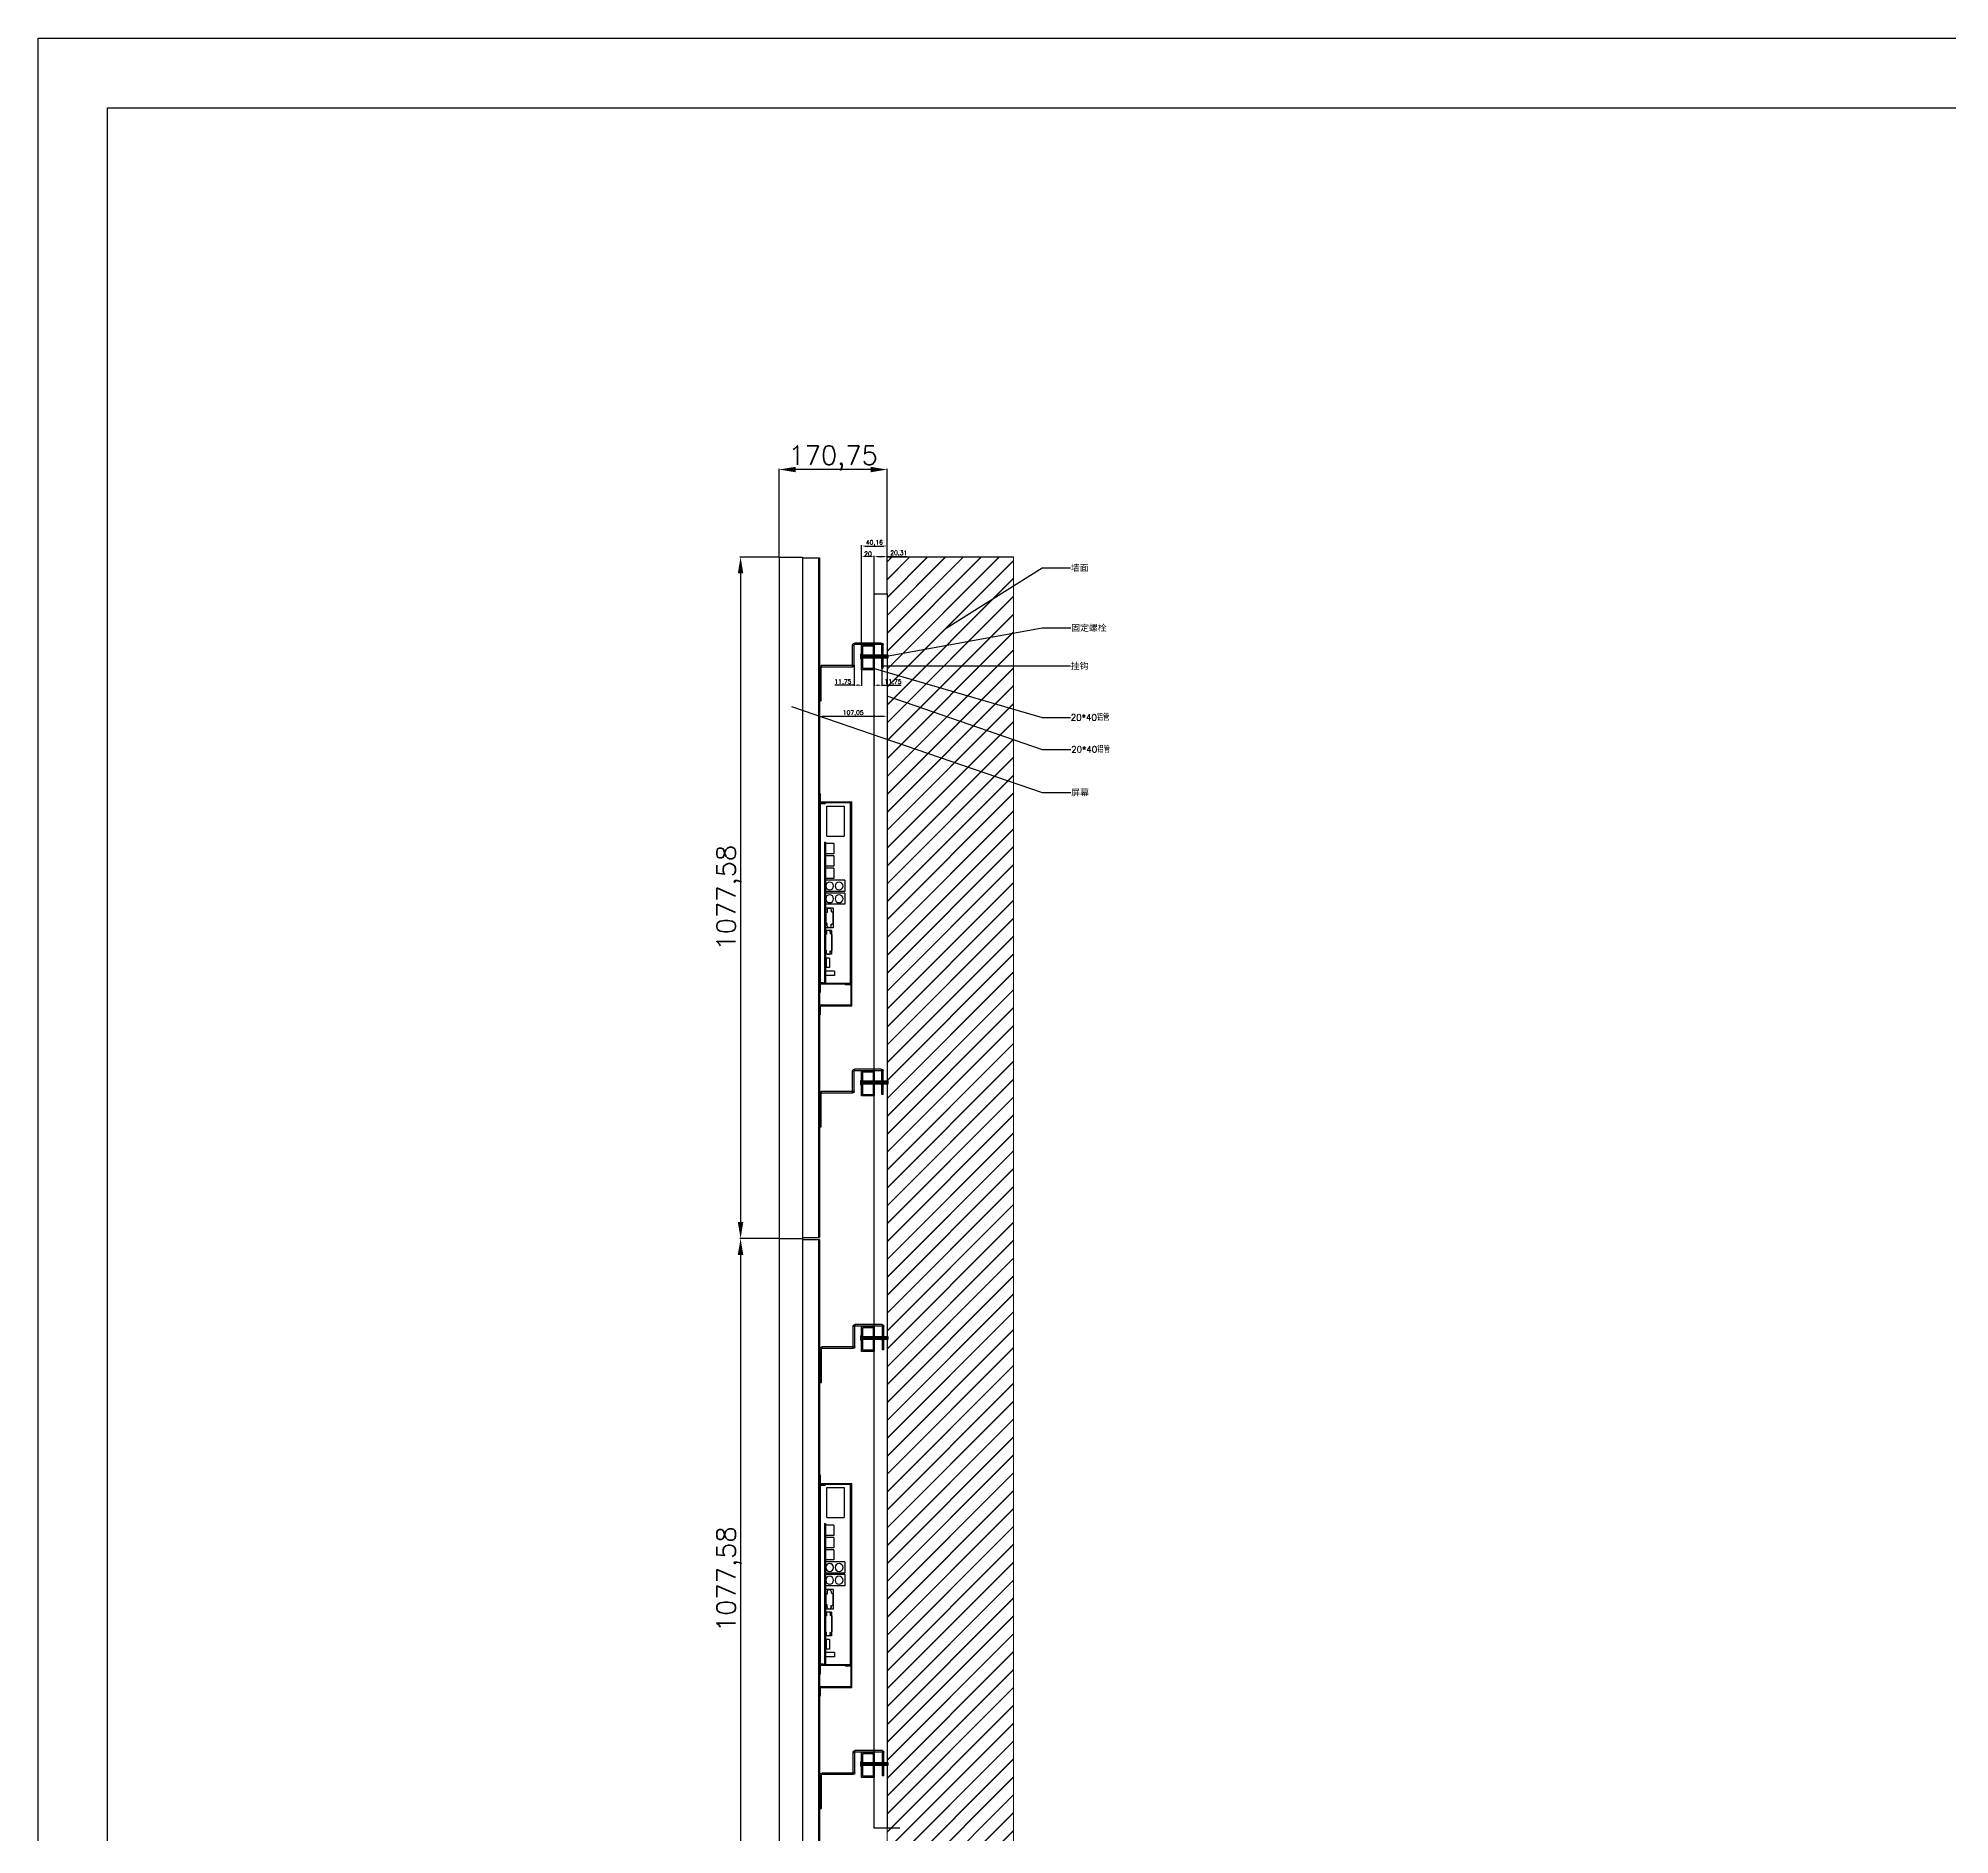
# Model space of a CAD drawing. Header units: millimetres. Extents: x -207 to 14821, y -6397 to 3639.
# Drawn here: x 8773 to 11795, y 798 to 3639 of the extents above; entities that cross this region are included whole.
import ezdxf

# ---------------------------------------------------------------- set-up
doc = ezdxf.new("R2010")
doc.units = ezdxf.units.MM
doc.layers.add('02___PRT_ALL_AXES', color=7, linetype='Continuous')
doc.layers.add('图框', color=7, linetype='Continuous')
doc.layers.add('dim（尺寸标注）', color=4, linetype='Continuous', lineweight=13)
doc.layers.add('粗实线', color=7, linetype='Continuous', lineweight=25)
doc.styles.get("Standard").update_dxf_attribs({"font": 'txt', "bigfont": 'gbcbig.shx'})
doc.dimstyles.new('ISO-25', dxfattribs={"dimtxt": 7, "dimasz": 5, "dimexe": 1.25, "dimexo": 0.625, "dimtad": 1, "dimtxsty": 'Standard', "dimcen": 2.5, "dimclrd": 4, "dimclre": 4, "dimclrt": 4, "dimadec": 0, "dimazin": 0, "dimtfac": 1, "dimtmove": 0, "dimatfit": 3, "dimfxl": 1, "dimarcsym": 0})

# ---------------------------------------------------------------- blocks, each defined once
blk = doc.blocks.new('hgdhgfdgdhgf')
at = {"color": 3, "linetype": 'Continuous'}
for p, q in [((-21743.6, 10461.8), (-21741.1, 10461.8)), ((-21743.6, 10424.5), (-21743.6, 10461.8)), ((-21741.1, 10424.5), (-21741.1, 10461.8)), ((-21740.9, 10464.5), (-21697.8, 10464.5)), ((-21740.9, 10464.5), (-21740.9, 10462)), ((-21740.9, 10462), (-21697.8, 10462)), ((-21697.8, 10464.5), (-21697.8, 10462)), ((-21695.1, 10461.8), (-21697.6, 10461.8)), ((-21697.6, 10429.2), (-21697.6, 10461.8)), ((-21695.1, 10429.2), (-21695.1, 10461.8)), ((-21697.6, 10429.2), (-21695.1, 10429.2)), ((-21694.9, 10429), (-21645.3, 10429)), ((-21694.9, 10426.5), (-21694.9, 10429)), ((-21645.3, 10429), (-21645.3, 10426.5)), ((-21743.6, 10424.5), (-21741.1, 10424.5)), ((-21694.9, 10426.5), (-21645.3, 10426.5)), ((-21642.6, 10426.3), (-21645.1, 10426.3)), ((-21645.1, 10373), (-21645.1, 10426.3))]:
    blk.add_line(p, q, dxfattribs=at)
for centre, radius, start, end in [((-21740.9, 10461.8), 2.7, 90, 180), ((-21740.9, 10461.8), 0.2, 90, 180), ((-21697.8, 10461.8), 2.7, 0, 90), ((-21697.8, 10461.8), 0.2, 0, 90), ((-21694.9, 10429.2), 2.7, 180, 270), ((-21694.9, 10429.2), 0.2, 180, 270), ((-21645.3, 10426.3), 2.7, 0, 90), ((-21645.3, 10426.3), 0.2, 0, 90)]:
    blk.add_arc(centre, radius, start, end, dxfattribs=at)
at = {"layer": '02___PRT_ALL_AXES', "color": 3, "linetype": 'Continuous'}
blk.add_line((-21642.6, 10373), (-21645.1, 10373), dxfattribs=at)
at = {"layer": '粗实线', "color": 3}
blk.add_line((-21642.6, 10426.3), (-21642.6, 10373), dxfattribs=at)
blk = doc.blocks.new('hgfdhhgh')
at = {"layer": '粗实线'}
for p in [(87.4, 302.1), (87.4, -371.6)]:
    blk.add_blockref('hgdhgfdgdhgf', p, dxfattribs=at)
blk = doc.blocks.new('gfsdgfgfsgg')
at = {"layer": '粗实线', "color": 1}
for p, q in [((-8243.3, 7890.3), (-8243.3, 7930.3)), ((-8243.3, 7930.3), (-8223.3, 7930.3)), ((-8241.3, 7892.3), (-8241.3, 7928.3)), ((-8241.3, 7928.3), (-8225.3, 7928.3)), ((-8225.3, 7928.3), (-8225.3, 7892.3)), ((-8223.3, 7930.3), (-8223.3, 7890.3)), ((-8223.3, 7890.3), (-8243.3, 7890.3)), ((-8225.3, 7892.3), (-8241.3, 7892.3))]:
    blk.add_line(p, q, dxfattribs=at)
blk = doc.blocks.new('*D12')
at = {"layer": 'Defpoints', "color": 0}
for p in [(9945.3, 2818.8), (9883.4, 1741.3), (9945.3, 1741.3)]:
    blk.add_point(p, dxfattribs=at)
at = {"layer": 'dim（尺寸标注）', "color": 4, "lineweight": -2}
for p, q in [((9944.7, 2818.8), (9882.1, 2818.8)), ((9883.4, 2792.8), (9883.4, 1767.3)), ((9944.7, 1741.3), (9882.1, 1741.3))]:
    blk.add_line(p, q, dxfattribs=at)
at = {"layer": 'dim（尺寸标注）', "color": 4}
for points in [[(9879, 2792.8), (9887.7, 2792.8), (9883.4, 2818.8)], [(9879, 1767.3), (9887.7, 1767.3), (9883.4, 1741.3)]]:
    blk.add_solid(points, dxfattribs=at)
at = {"layer": 'dim（尺寸标注）', "color": 4, "lineweight": 13, "insert": (9865.2, 2280.1), "char_height": 30, "attachment_point": 5, "rotation": 90}
blk.add_mtext('1077,58', dxfattribs=at)
blk = doc.blocks.new('*D13')
at = {"layer": 'Defpoints', "color": 0}
for p in [(9944.3, 2957.1), (9944.3, 2818.8), (10115.1, 2818.8)]:
    blk.add_point(p, dxfattribs=at)
at = {"layer": 'dim（尺寸标注）', "color": 4, "lineweight": -2}
for p, q in [((9944.3, 2819.5), (9944.3, 2958.4)), ((10089.1, 2957.1), (9970.3, 2957.1)), ((10115.1, 2819.5), (10115.1, 2958.4))]:
    blk.add_line(p, q, dxfattribs=at)
at = {"layer": 'dim（尺寸标注）', "color": 4}
for points in [[(9970.3, 2961.4), (9970.3, 2952.8), (9944.3, 2957.1)], [(10089.1, 2961.4), (10089.1, 2952.8), (10115.1, 2957.1)]]:
    blk.add_solid(points, dxfattribs=at)
at = {"layer": 'dim（尺寸标注）', "color": 4, "lineweight": 13, "insert": (10029.7, 2975.2), "char_height": 30, "attachment_point": 5}
blk.add_mtext('170,75', dxfattribs=at)
blk = doc.blocks.new('*D14')
at = {"layer": 'Defpoints', "color": 0}
for p in [(9945.3, 1741.3), (9883.4, 663.7), (9945.3, 663.7)]:
    blk.add_point(p, dxfattribs=at)
at = {"layer": 'dim（尺寸标注）', "color": 4, "lineweight": -2}
for p, q in [((9944.7, 1741.3), (9882.1, 1741.3)), ((9883.4, 1715.3), (9883.4, 689.7)), ((9944.7, 663.7), (9882.1, 663.7))]:
    blk.add_line(p, q, dxfattribs=at)
at = {"layer": 'dim（尺寸标注）', "color": 4}
for points in [[(9879, 1715.3), (9887.7, 1715.3), (9883.4, 1741.3)], [(9879, 689.7), (9887.7, 689.7), (9883.4, 663.7)]]:
    blk.add_solid(points, dxfattribs=at)
at = {"layer": 'dim（尺寸标注）', "color": 4, "lineweight": 13, "insert": (9865.2, 1202.5), "char_height": 30, "attachment_point": 5, "rotation": 90}
blk.add_mtext('1077,58', dxfattribs=at)
blk = doc.blocks.new('*D21')
at = {"color": 4, "lineweight": -2}
for p, q in [((10074.8, 2681), (10074.8, 2837.5)), ((10079.8, 2836.2), (10109.9, 2836.2)), ((10114.9, 2761), (10114.9, 2837.5))]:
    blk.add_line(p, q, dxfattribs=at)
at = {"color": 4}
for points in [[(10079.8, 2837), (10079.8, 2835.4), (10074.8, 2836.2)], [(10109.9, 2837), (10109.9, 2835.4), (10114.9, 2836.2)]]:
    blk.add_solid(points, dxfattribs=at)
at = {"layer": 'Defpoints', "color": 0}
for p in [(10114.9, 2836.2), (10114.9, 2760.4), (10074.8, 2680.4)]:
    blk.add_point(p, dxfattribs=at)
at = {"color": 4, "insert": (10094.9, 2840.9), "char_height": 7, "attachment_point": 5}
blk.add_mtext('40,16', dxfattribs=at)
blk = doc.blocks.new('*D15')
at = {"color": 4, "lineweight": -2}
for p, q in [((10074.8, 2820.3), (10074.8, 2820.9)), ((10089.8, 2819.7), (10079.8, 2819.7)), ((10094.8, 2820.3), (10094.8, 2820.9))]:
    blk.add_line(p, q, dxfattribs=at)
at = {"color": 4}
for points in [[(10079.8, 2820.5), (10079.8, 2818.8), (10074.8, 2819.7)], [(10089.8, 2820.5), (10089.8, 2818.8), (10094.8, 2819.7)]]:
    blk.add_solid(points, dxfattribs=at)
at = {"layer": 'Defpoints', "color": 0}
for p in [(10074.8, 2819.7), (10074.8, 2819.7), (10094.8, 2819.7)]:
    blk.add_point(p, dxfattribs=at)
at = {"color": 4, "insert": (10084.8, 2823.8), "char_height": 7, "attachment_point": 5}
blk.add_mtext('20', dxfattribs=at)
blk = doc.blocks.new('A')
h = blk.add_hatch()
h.set_pattern_fill('JIS_LC_20A', color=256, scale=0.05, style=0)
h.paths.add_polyline_path([(10320.9, 2364.2), (10320.9, 2359.2), (10336.9, 2359.2), (10336.9, 2364.2)])
h.paths.add_polyline_path([(10338.9, 2364.2), (10338.9, 2359.2), (10350.7, 2359.2), (10350.7, 2364.2)])
h.paths.add_polyline_path([(10360.6, 2359.2), (10360.6, 2364.2), (10353.2, 2364.2), (10353.2, 2359.2)])
for p, q in [((10317.2, 2365.2), (10318.9, 2365.2)), ((10317.2, 2365.2), (10317.2, 2358.2)), ((10317.2, 2363), (10318.9, 2363)), ((10317.2, 2360.3), (10318.9, 2360.3)), ((10318.9, 2358.2), (10317.2, 2358.2)), ((10318.9, 2365.2), (10318.9, 2358.2)), ((10336.9, 2364.2), (10336.9, 2359.2)), ((10338.9, 2364.2), (10338.9, 2359.2)), ((10350.7, 2364.2), (10350.7, 2359.2)), ((10353.2, 2364.2), (10353.2, 2359.2)), ((10360.6, 2364.2), (10360.6, 2359.2))]:
    blk.add_line(p, q)
for points in [[(10320.9, 2364.2), (10336.9, 2364.2)], [(10320.9, 2359.2), (10320.9, 2364.2)], [(10336.9, 2359.2), (10320.9, 2359.2)], [(10338.9, 2364.2), (10350.7, 2364.2)], [(10350.7, 2359.2), (10338.9, 2359.2)], [(10353.2, 2364.2), (10360.6, 2364.2)], [(10360.6, 2359.2), (10353.2, 2359.2)]]:
    blk.add_lwpolyline(points)
blk = doc.blocks.new('*D24')
at = {"color": 4, "lineweight": -2}
for p, q in [((10094.8, 2761), (10094.8, 2820.9)), ((10099.8, 2819.7), (10110.1, 2819.7)), ((10115.1, 2761), (10115.1, 2820.9)), ((10115.1, 2819.7), (10147, 2819.7))]:
    blk.add_line(p, q, dxfattribs=at)
at = {"color": 4}
for points in [[(10099.8, 2820.5), (10099.8, 2818.8), (10094.8, 2819.7)], [(10110.1, 2820.5), (10110.1, 2818.8), (10115.1, 2819.7)]]:
    blk.add_solid(points, dxfattribs=at)
at = {"layer": 'Defpoints', "color": 0}
for p in [(10115.1, 2819.7), (10094.8, 2760.4), (10115.1, 2760.4)]:
    blk.add_point(p, dxfattribs=at)
at = {"color": 4, "insert": (10133.5, 2824.4), "char_height": 7, "attachment_point": 5}
blk.add_mtext('20,31', dxfattribs=at)
blk = doc.blocks.new('*D17')
at = {"color": 4, "lineweight": -2}
for p, q in [((10063, 2647.6), (10063, 2614.9)), ((10074.8, 2640.4), (10074.8, 2614.9)), ((10063, 2616.1), (10032.3, 2616.1)), ((10069.8, 2616.1), (10068, 2616.1))]:
    blk.add_line(p, q, dxfattribs=at)
at = {"color": 4}
for points in [[(10068, 2617), (10068, 2615.3), (10063, 2616.1)], [(10069.8, 2617), (10069.8, 2615.3), (10074.8, 2616.1)]]:
    blk.add_solid(points, dxfattribs=at)
at = {"layer": 'Defpoints', "color": 0}
for p in [(10063, 2648.2), (10074.8, 2641), (10063, 2616.1)]:
    blk.add_point(p, dxfattribs=at)
at = {"color": 4, "insert": (10045.1, 2620.8), "char_height": 7, "attachment_point": 5}
blk.add_mtext('11,75', dxfattribs=at)
blk = doc.blocks.new('*D18')
at = {"color": 4, "lineweight": -2}
for p, q in [((10008, 2591.4), (10008, 2565.8)), ((10115.1, 2597.4), (10115.1, 2565.8)), ((10013, 2567.1), (10110.1, 2567.1))]:
    blk.add_line(p, q, dxfattribs=at)
at = {"color": 4}
for points in [[(10013, 2567.9), (10013, 2566.3), (10008, 2567.1)], [(10110.1, 2567.9), (10110.1, 2566.3), (10115.1, 2567.1)]]:
    blk.add_solid(points, dxfattribs=at)
at = {"layer": 'Defpoints', "color": 0}
for p in [(10008, 2592), (10115.1, 2598), (10115.1, 2567.1)]:
    blk.add_point(p, dxfattribs=at)
at = {"color": 4, "insert": (10061.5, 2571.8), "char_height": 7, "attachment_point": 5}
blk.add_mtext('107,05', dxfattribs=at)
blk = doc.blocks.new('*D19')
at = {"color": 4, "lineweight": -2}
for p, q in [((10094.8, 2640.4), (10094.8, 2614.9)), ((10106.5, 2642.9), (10106.5, 2614.9)), ((10099.8, 2616.1), (10101.5, 2616.1)), ((10106.5, 2616.1), (10137.3, 2616.1))]:
    blk.add_line(p, q, dxfattribs=at)
at = {"color": 4}
for points in [[(10099.8, 2617), (10099.8, 2615.3), (10094.8, 2616.1)], [(10101.5, 2617), (10101.5, 2615.3), (10106.5, 2616.1)]]:
    blk.add_solid(points, dxfattribs=at)
at = {"layer": 'Defpoints', "color": 0}
for p in [(10094.8, 2641), (10106.5, 2643.5), (10106.5, 2616.1)]:
    blk.add_point(p, dxfattribs=at)
at = {"color": 4, "insert": (10124.4, 2620.8), "char_height": 7, "attachment_point": 5}
blk.add_mtext('11,75', dxfattribs=at)
blk = doc.blocks.new('hgfdhgfdhgfd')
at = {"color": 7, "linetype": 'Continuous'}
for p, q in [((-22082.7, 10156.8), (-22082.7, 10106.8)), ((-22082.7, 10156.8), (-21760.2, 10156.8)), ((-22081.7, 10155.8), (-22081.7, 10105.8)), ((-22081.7, 10155.8), (-22049.2, 10155.8)), ((-22049.2, 10155.8), (-22049.2, 10146.8)), ((-22048.2, 10156.8), (-22048.2, 10105.8)), ((-22047.2, 10155.8), (-22047.2, 10106.8)), ((-22047.2, 10155.8), (-21761.2, 10155.8)), ((-22046.7, 10105.8), (-22046.7, 10155.8)), ((-22046.7, 10154.8), (-21761.7, 10154.8)), ((-21761.7, 10155.8), (-21761.7, 10105.8)), ((-21761.2, 10155.8), (-21761.2, 10106.8)), ((-21760.2, 10105.8), (-21760.2, 10156.8)), ((-22049.2, 10146.8), (-22048.2, 10146.8)), ((-21766.7, 10144.8), (-21814.2, 10144.8)), ((-21814.2, 10117.3), (-21814.2, 10144.8)), ((-21766.7, 10117.3), (-21766.7, 10144.8)), ((-22096.7, 10106.8), (-22096.7, 10105.8)), ((-22096.7, 10106.8), (-22082.7, 10106.8)), ((-22061.7, 10105.8), (-22061.7, 10106.8)), ((-21746.7, 10106.8), (-22061.7, 10106.8)), ((-22045.7, 10111.8), (-22046.7, 10111.8)), ((-22045.7, 10106.8), (-22045.7, 10111.8)), ((-21814.2, 10117.3), (-21766.7, 10117.3)), ((-21761.7, 10114.8), (-21762.7, 10114.8)), ((-21762.7, 10106.8), (-21762.7, 10114.8)), ((-21746.7, 10105.8), (-21746.7, 10106.8)), ((-22450.5, 10042.1), (-22450.5, 10078.8)), ((-21373, 10078.8), (-22450.5, 10078.8)), ((-21373, 10042.1), (-21373, 10078.8)), ((-21373, 10042.1), (-22450.5, 10042.1))]:
    blk.add_line(p, q, dxfattribs=at)
at = {"color": 1, "linetype": 'Continuous'}
for p, q in [((-22034.6, 10129.8), (-22034.6, 10115.3)), ((-22027.6, 10129.8), (-22034.6, 10129.8)), ((-22027.6, 10129.8), (-22027.6, 10115.3)), ((-22001.1, 10124.8), (-22001.1, 10115.3)), ((-21963.6, 10124.8), (-22001.1, 10124.8)), ((-21970.3, 10125.5), (-21994.5, 10125.5)), ((-21963.6, 10124.8), (-21963.6, 10115.3)), ((-21959.1, 10127.8), (-21959.1, 10115.3)), ((-21928.1, 10127.8), (-21959.1, 10127.8)), ((-21953.4, 10124.3), (-21953.5, 10125.4)), ((-21935.3, 10127), (-21952, 10127)), ((-21933.8, 10125.4), (-21933.9, 10124.3)), ((-21928.1, 10127.8), (-21928.1, 10115.3)), ((-21922.1, 10145.8), (-21922.1, 10115.3)), ((-21904.4, 10145.8), (-21922.1, 10145.8)), ((-21904.4, 10145.8), (-21904.4, 10115.3)), ((-21901.9, 10145.8), (-21901.9, 10115.3)), ((-21884.2, 10145.8), (-21901.9, 10145.8)), ((-21884.2, 10145.8), (-21884.2, 10115.3)), ((-21881.2, 10128.8), (-21881.2, 10115.3)), ((-21865, 10128.8), (-21881.2, 10128.8)), ((-21865, 10128.8), (-21865, 10115.3)), ((-21845.6, 10128.8), (-21861.8, 10128.8)), ((-21861.8, 10128.8), (-21861.8, 10115.3)), ((-21845.6, 10128.8), (-21845.6, 10115.3)), ((-21826.2, 10128.8), (-21842.4, 10128.8)), ((-21842.4, 10128.8), (-21842.4, 10115.3)), ((-21826.2, 10128.8), (-21826.2, 10115.3)), ((-22045.7, 10113.8), (-22045.7, 10115.3)), ((-21823.7, 10115.3), (-22045.7, 10115.3)), ((-21823.7, 10113.8), (-22045.7, 10113.8)), ((-22022.1, 10121.8), (-22022.1, 10116.3)), ((-22007.1, 10121.8), (-22022.1, 10121.8)), ((-22007.1, 10116.3), (-22022.1, 10116.3)), ((-22007.1, 10121.8), (-22007.1, 10116.3)), ((-21998.6, 10122.8), (-21995.9, 10122.8)), ((-21998.6, 10116.8), (-21995.4, 10116.8)), ((-21995.9, 10122.8), (-21996, 10123.9)), ((-21995.4, 10115.5), (-21995.4, 10116.8)), ((-21970.4, 10114.5), (-21994.4, 10114.5)), ((-21969.4, 10115.5), (-21969.4, 10116.8)), ((-21966.1, 10116.8), (-21969.4, 10116.8)), ((-21968.8, 10123.9), (-21968.9, 10122.8)), ((-21966.1, 10122.8), (-21968.9, 10122.8)), ((-21956.1, 10124.3), (-21953.4, 10124.3)), ((-21956.1, 10118.3), (-21952.2, 10118.3)), ((-21952.2, 10118.3), (-21952.1, 10117)), ((-21936.2, 10116), (-21951.1, 10116)), ((-21935.1, 10118.3), (-21935.2, 10117)), ((-21931.1, 10118.3), (-21935.1, 10118.3)), ((-21931.1, 10124.3), (-21933.9, 10124.3)), ((-21823.7, 10113.8), (-21823.7, 10115.3))]:
    blk.add_line(p, q, dxfattribs=at)
at = {"color": 3, "linetype": 'Continuous'}
for p, q in [((-22449.2, 10078.8), (-22449.2, 10105.8)), ((-21374.3, 10105.8), (-22449.2, 10105.8)), ((-21374.3, 10104.4), (-22449.2, 10104.4)), ((-21374.3, 10078.8), (-21374.3, 10105.8))]:
    blk.add_line(p, q, dxfattribs=at)
at = {"color": 1, "linetype": 'Continuous'}
for centre in [(-21913.3, 10136.9), (-21913.3, 10122), (-21893.1, 10136.9), (-21893.1, 10122)]:
    blk.add_circle(centre, 6.2, dxfattribs=at)
for centre, radius, start, end in [((-21994.5, 10124), 1.5, 90, 185.1944), ((-21970.3, 10124), 1.5, 354.8056, 90), ((-21952, 10125.5), 1.5, 90, 185.1944), ((-21935.3, 10125.5), 1.5, 354.8056, 90), ((-21998.6, 10119.8), 3, 90, 270), ((-21994.4, 10115.5), 1, 180, 270), ((-21970.4, 10115.5), 1, 270, 0), ((-21966.1, 10119.8), 3, 270, 90), ((-21956.1, 10121.3), 3, 90, 270), ((-21951.1, 10117), 1, 184.0327, 270), ((-21936.2, 10117), 1, 270, 355.9673), ((-21931.1, 10121.3), 3, 270, 90)]:
    blk.add_arc(centre, radius, start, end, dxfattribs=at)
at = {"layer": '02___PRT_ALL_AXES', "color": 7, "linetype": 'Continuous'}
for p, q in [((-22082.7, 10106.8), (-22082.7, 10156.8)), ((-22096.7, 10105.8), (-22096.7, 10106.8)), ((-22082.7, 10106.8), (-22096.7, 10106.8)), ((-21746.7, 10106.8), (-21760.2, 10106.8)), ((-21746.7, 10105.8), (-21746.7, 10106.8))]:
    blk.add_line(p, q, dxfattribs=at)
blk = doc.blocks.new('TK')
at = {"layer": '图框'}
blk.add_lwpolyline([(7176.7, -904.8), (1128.7, -904.8), (1128.7, 3372), (7176.7, 3372), (7176.7, -904.8)], dxfattribs=at)
blk.add_lwpolyline([(7067, -795), (1238.5, -795), (1238.5, 3262.2), (7067, 3262.2)], close=True, dxfattribs=at)

msp = doc.modelspace()

# ---------------------------------------------------------------- hatches: boundary and pattern name
h = msp.add_hatch()
h.set_pattern_fill('JIS_LC_20', color=256, style=0)
h.set_pattern_definition([(45, (7744.937, 299.844), (-14.14214, 14.14214), []), (45, (7745.337, 299.844), (-14.14214, 14.14214), [])])
h.paths.add_polyline_path([(10315.074, 2818.841), (10115.074, 2818.841), (10115.074, 341.681), (10315.074, 341.681)])

# ---------------------------------------------------------------- linework, layer by layer
msp.add_line((10115.074, 2818.841), (10315.074, 2818.841))
at = {"color": 2}
for p, q in [((10094.774, 2760.351), (10114.929, 2760.351)), ((10094.774, 809.071), (10094.774, 2760.351)), ((10115.084, 2760.351), (10115.073, 809.071)), ((10135.073, 809.071), (10094.774, 809.071))]:
    msp.add_line(p, q, dxfattribs=at)
at = {"layer": '粗实线', "lineweight": 13}
for p, q in [((10115.074, 341.681), (10115.074, 2818.841)), ((10315.074, 341.681), (10315.074, 2818.841)), ((10094.774, 889.071), (10094.774, 2680.351))]:
    msp.add_line(p, q, dxfattribs=at)

# ---------------------------------------------------------------- block references
for name, p in [('TK', (7644.22, 267.09)), ('A', (-244.157, 299.844)), ('A', (-244.157, -373.856)), ('A', (-244.157, -777.736)), ('A', (-244.157, -1451.436))]:
    msp.add_blockref(name, p)
at = {"layer": '粗实线', "xscale": -1, "rotation": 270}
for p in [(-97.761, 24191.793), (-97.761, 23114.213)]:
    msp.add_blockref('hgfdhgfdhgfd', p, dxfattribs=at)
at = {"layer": '粗实线', "lineweight": 13, "xscale": -1}
for p in [(-11547.132, -8083.774), (-11546.132, -9161.354)]:
    msp.add_blockref('hgfdhhgh', p, dxfattribs=at)
at = {"layer": '粗实线', "lineweight": 13}
for p in [(18318.059, -5249.983), (18318.059, -5923.683), (18318.059, -6327.563), (18318.059, -7001.263)]:
    msp.add_blockref('gfsdgfgfsgg', p, dxfattribs=at)

# ---------------------------------------------------------------- texts
at = {"color": 4, "char_height": 10, "attachment_point": 1}
for s, insert in [('{\\fSTSong|b0|i0|c134|p2;墙面}', (10405.499, 2806.729)), ('{\\fSimSun|b0|i0|c134|p2;固定螺栓}', (10406.124, 2711.787)), ('{\\fSimSun|b0|i0|c134|p2;挂钩}', (10405.499, 2651.565)), ('20*40铝管', (10405.499, 2570.095)), ('20*40铝管', (10406.124, 2519.507)), ('{\\fSimSun|b0|i0|c134|p2;屏幕}', (10406.124, 2451.539))]:
    msp.add_mtext(s, dxfattribs=dict(at, insert=insert))

# ---------------------------------------------------------------- dimensions: what is measured, and where the dimension line sits
at = {"color": 4}
for base, p1, p2, picture, middle in [((10114.9288, 2836.2103), (10074.7737, 2680.3506), (10114.9288, 2760.3506), '*D21', (10094.8512, 2840.9186)), ((10074.774, 2819.668), (10094.774, 2819.668), (10074.774, 2819.668), '*D15', (10084.774, 2823.793))]:
    dim = msp.add_linear_dim(base=base, p1=p1, p2=p2, dimstyle='ISO-25', dxfattribs=at)
    dim.commit()
    dim.dimension.update_dxf_attribs({"geometry": picture, "text_midpoint": middle})
dim = msp.add_aligned_dim(p1=(10094.774, 2760.351), p2=(10115.084, 2760.351), distance=59.317, dimstyle='ISO-25')
dim.commit()
dim.dimension.update_dxf_attribs({"geometry": '*D24', "text_midpoint": (10133.542, 2824.376)})
for base, p1, p2, picture, middle in [((10063.024, 2616.138), (10074.774, 2640.976), (10063.024, 2648.176), '*D17', (10045.149, 2620.847)), ((10106.524, 2616.138), (10094.774, 2640.976), (10106.524, 2643.476), '*D19', (10124.399, 2620.847)), ((10115.074, 2567.092), (10008.024, 2591.976), (10115.074, 2598.049), '*D18', (10061.549, 2571.8))]:
    dim = msp.add_linear_dim(base=base, p1=p1, p2=p2, dimstyle='ISO-25')
    dim.commit()
    dim.dimension.update_dxf_attribs({"geometry": picture, "text_midpoint": middle})
at = {"layer": 'dim（尺寸标注）', "lineweight": 13}
dim = msp.add_linear_dim(base=(9944.324, 2957.11), p1=(10115.074, 2818.841), p2=(9944.324, 2818.841), dimstyle='ISO-25', override={"dimscale": 1, "dimtxt": 30, "dimasz": 26, "dimcen": 0, "dimfxl": 0.05}, dxfattribs=at)
dim.commit()
dim.dimension.update_dxf_attribs({"geometry": '*D13', "text_midpoint": (10029.699, 2975.235)})
for base, p1, p2, picture, middle in [((9883.357, 1741.261), (9945.324, 2818.841), (9945.324, 1741.261), '*D12', (9865.232, 2280.051)), ((9883.357, 663.681), (9945.324, 1741.261), (9945.324, 663.681), '*D14', (9865.232, 1202.471))]:
    dim = msp.add_linear_dim(base=base, p1=p1, p2=p2, angle=90, dimstyle='ISO-25', override={"dimscale": 1, "dimtxt": 30, "dimasz": 26, "dimcen": 0, "dimfxl": 0.05}, dxfattribs=at)
    dim.commit()
    dim.dimension.update_dxf_attribs({"geometry": picture, "text_midpoint": middle})

# ---------------------------------------------------------------- leaders
at = {"annotation_type": 0, "has_hookline": 1, "hookline_direction": 0}
for points, text_width in [([(10208.413, 2706.409), (10360.023, 2801.729), (10404.874, 2801.729)], 29.288), ([(10111.514, 2661.501), (10360.023, 2706.787), (10405.499, 2706.787)], 54.749), ([(10092.774, 2642.976), (10360.023, 2565.095), (10404.874, 2565.095)], 60.233), ([(10107.024, 2646.565), (10360.023, 2646.565), (10404.874, 2646.565)], 27.263), ([(10114.418, 2599.32), (10360.023, 2514.507), (10405.499, 2514.507)], 60.233), ([(9963.946, 2582.235), (10360.023, 2446.539), (10405.499, 2446.539)], 27.318)]:
    msp.add_leader(points, dimstyle='ISO-25', override={"dimgap": 0.625, "dimtad": 0}, dxfattribs=dict(at, text_width=text_width))

doc.saveas('drawing.dxf')
